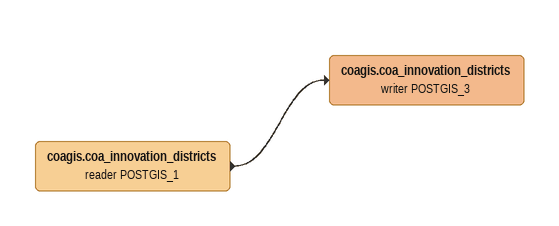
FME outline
coagis.coa_innovation_districts (reader POSTGIS_1)
    -> coagis.coa_innovation_districts (writer POSTGIS_3)
coagis.coa_innovation_districts (writer POSTGIS_3)
